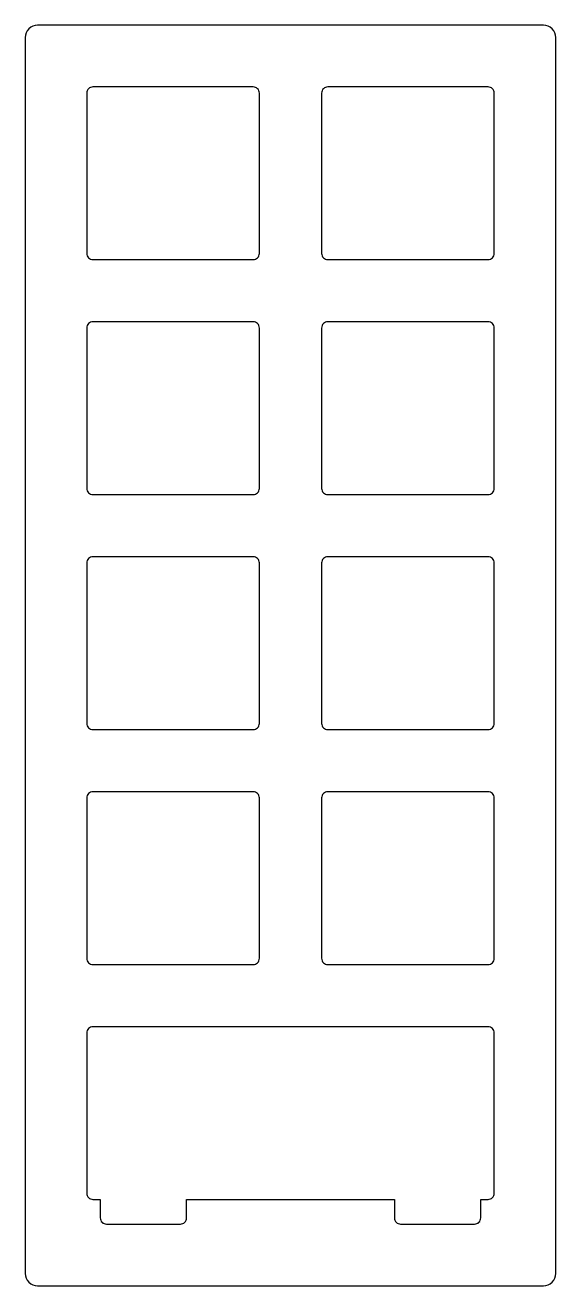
# Model space of a CAD drawing. Header units: millimetres. Extents: x -12 to 31, y -90 to 12.
import ezdxf

# ---------------------------------------------------------------- set-up
doc = ezdxf.new("R2010")
doc.units = ezdxf.units.MM

msp = doc.modelspace()

# ---------------------------------------------------------------- linework, layer by layer
at = {"linetype": 'CONTINUOUS'}
for points in [[(-7, -6.5, 0.4142136), (-6.5, -7), (6.5, -7, 0.4142136), (7, -6.5), (7, 6.5, 0.4142136), (6.5, 7), (-6.5, 7, 0.4142136), (-7, 6.5)], [(12.05, -6.5, 0.4142136), (12.55, -7), (25.55, -7, 0.4142136), (26.05, -6.5), (26.05, 6.5, 0.4142136), (25.55, 7), (12.55, 7, 0.4142136), (12.05, 6.5)], [(-7, -25.55, 0.4142136), (-6.5, -26.05), (6.5, -26.05, 0.4142136), (7, -25.55), (7, -12.55, 0.4142136), (6.5, -12.05), (-6.5, -12.05, 0.4142136), (-7, -12.55)], [(12.05, -25.55, 0.4142136), (12.55, -26.05), (25.55, -26.05, 0.4142136), (26.05, -25.55), (26.05, -12.55, 0.4142136), (25.55, -12.05), (12.55, -12.05, 0.4142136), (12.05, -12.55)], [(-7, -44.6, 0.4142136), (-6.5, -45.1), (6.5, -45.1, 0.4142136), (7, -44.6), (7, -31.6, 0.4142136), (6.5, -31.1), (-6.5, -31.1, 0.4142136), (-7, -31.6)], [(12.05, -44.6, 0.4142136), (12.55, -45.1), (25.55, -45.1, 0.4142136), (26.05, -44.6), (26.05, -31.6, 0.4142136), (25.55, -31.1), (12.55, -31.1, 0.4142136), (12.05, -31.6)], [(-7, -63.65, 0.4142136), (-6.5, -64.15), (6.5, -64.15, 0.4142136), (7, -63.65), (7, -50.65, 0.4142136), (6.5, -50.15), (-6.5, -50.15, 0.4142136), (-7, -50.65)], [(12.05, -63.65, 0.4142136), (12.55, -64.15), (25.55, -64.15, 0.4142136), (26.05, -63.65), (26.05, -50.65, 0.4142136), (25.55, -50.15), (12.55, -50.15, 0.4142136), (12.05, -50.65)], [(3.025, -83.2), (6.5, -83.2), (12.55, -83.2), (16.025, -83.2), (17.963, -83.2), (17.963, -84.7, 0.4142136), (18.463, -85.2), (24.463, -85.2, 0.4142136), (24.963, -84.7), (24.963, -83.2), (25.55, -83.2, 0.4142136), (26.05, -82.7), (26.05, -69.7, 0.4142136), (25.55, -69.2), (16.025, -69.2), (12.55, -69.2), (6.5, -69.2), (3.025, -69.2), (-6.5, -69.2, 0.4142136), (-7, -69.7), (-7, -82.7, 0.4142136), (-6.5, -83.2), (-5.913, -83.2), (-5.913, -84.7, 0.4142136), (-5.413, -85.2), (0.587, -85.2, 0.4142136), (1.087, -84.7), (1.087, -83.2)]]:
    msp.add_lwpolyline(points, format="xyb", close=True, dxfattribs=at)
at = {"layer": 'outline', "linetype": 'CONTINUOUS'}
msp.add_lwpolyline([(-12, -89.2, 0.4142136), (-11, -90.2), (30.05, -90.2, 0.4142136), (31.05, -89.2), (31.05, 11, 0.4142136), (30.05, 12), (-11, 12, 0.4142136), (-12, 11)], format="xyb", close=True, dxfattribs=at)

doc.saveas('drawing.dxf')
